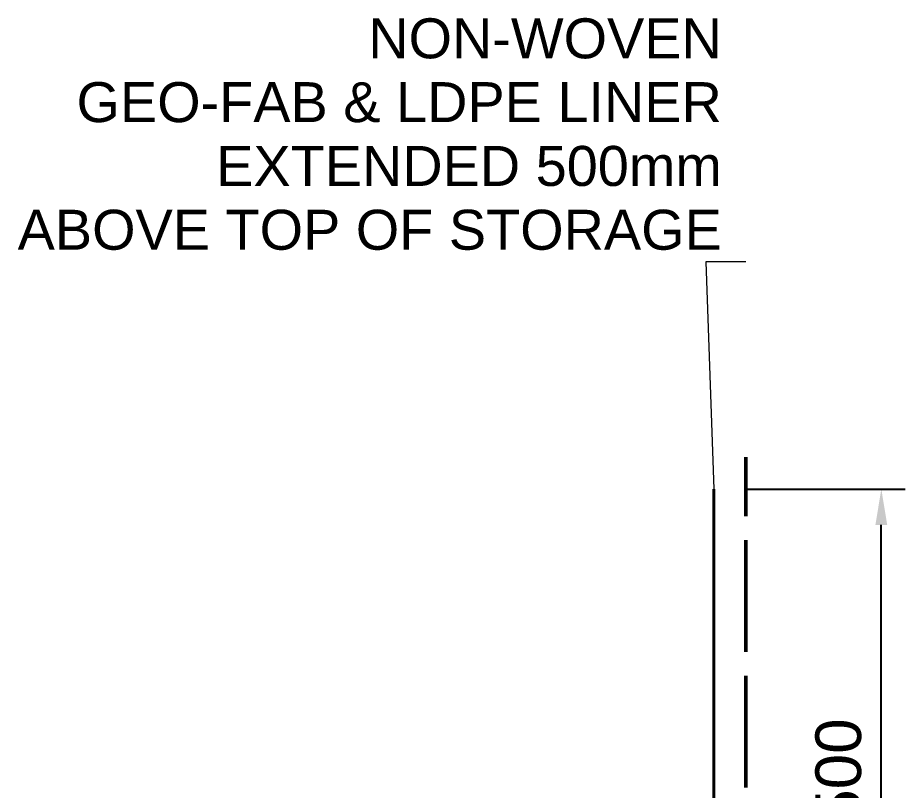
# Model space of a CAD drawing. Header units: millimetres. Extents: x -1212 to 4055, y -853 to 2190.
# Drawn here: x 2869 to 3655, y 1014 to 1697 of the extents above; entities that cross this region are included whole.
import ezdxf
from ezdxf.enums import TextEntityAlignment as Align

# ---------------------------------------------------------------- set-up
doc = ezdxf.new("R2010")
doc.units = ezdxf.units.MM
doc.linetypes.add('DASH_99_21', pattern=[119.944444, 98.777778, -21.166667])
for name, color, linetype in [('ANNOTATIONS', 7, 'Continuous'), ('DIMENSIONS', 7, 'Continuous'), ('GEOFAB', 5, 'Continuous'), ('LEADERS', 7, 'Continuous')]:
    doc.layers.add(name, color=color, linetype=linetype)
doc.styles.add('ARIAL', font='arial.ttf')
doc.dimstyles.get("Standard").update_dxf_attribs({"dimtxt": 2.5, "dimasz": 2.5, "dimexe": 1.25, "dimexo": 0.625, "dimtad": 1, "dimcen": 2.5, "dimazin": 3, "dimtfac": 1, "dimtmove": 0, "dimatfit": 3})

msp = doc.modelspace()

# ---------------------------------------------------------------- linework, layer by layer
at = {"layer": 'GEOFAB', "color": 5, "linetype": 'DASH_99_21', "lineweight": 50}
msp.add_line((3513.5, -63.5), (3513.5, 1308.22), dxfattribs=at)
at = {"layer": 'GEOFAB', "color": 6, "lineweight": 40}
msp.add_line((3485.28, -35.28), (3485.28, 1280), dxfattribs=at)
at = {"layer": 'LEADERS', "lineweight": 18}
for p, q in [((3513.5, 1481.08), (3478.22, 1481.08)), ((3478.22, 1481.08), (3485.28, 1280))]:
    msp.add_line(p, q, dxfattribs=at)

# ---------------------------------------------------------------- texts
at = {"layer": 'ANNOTATIONS', "style": 'ARIAL'}
for s, height, p in [('NON-WOVEN', 35.362, (3492.33, 1661)), ('GEO-FAB & LDPE LINER', 35.3624, (3492.33, 1604.56)), ('EXTENDED 500mm', 35.3624, (3492.33, 1548.11)), ('ABOVE TOP OF STORAGE', 35.3624, (3492.33, 1491.67))]:
    msp.add_text(s, height=height, dxfattribs=at).set_placement(p, align=Align.RIGHT)

# ---------------------------------------------------------------- dimensions: what is measured, and where the dimension line sits
at = {"layer": 'DIMENSIONS'}
msp.add_linear_dim(base=(3633.44, 780), p1=(3513.5, 780), p2=(3513.5, 1280), angle=90, dimstyle='Standard', override={"dimtxt": 40.414222, "dimasz": 31.75, "dimexe": 21.166667, "dimexo": 0, "dimgap": 17.638889, "dimtad": 1, "dimtih": 0, "dimtoh": 0, "dimdec": 0, "dimtxsty": 'ARIAL', "dimclrd": 7, "dimclre": 7, "dimclrt": 7}, dxfattribs=at).render()

doc.saveas('drawing.dxf')
